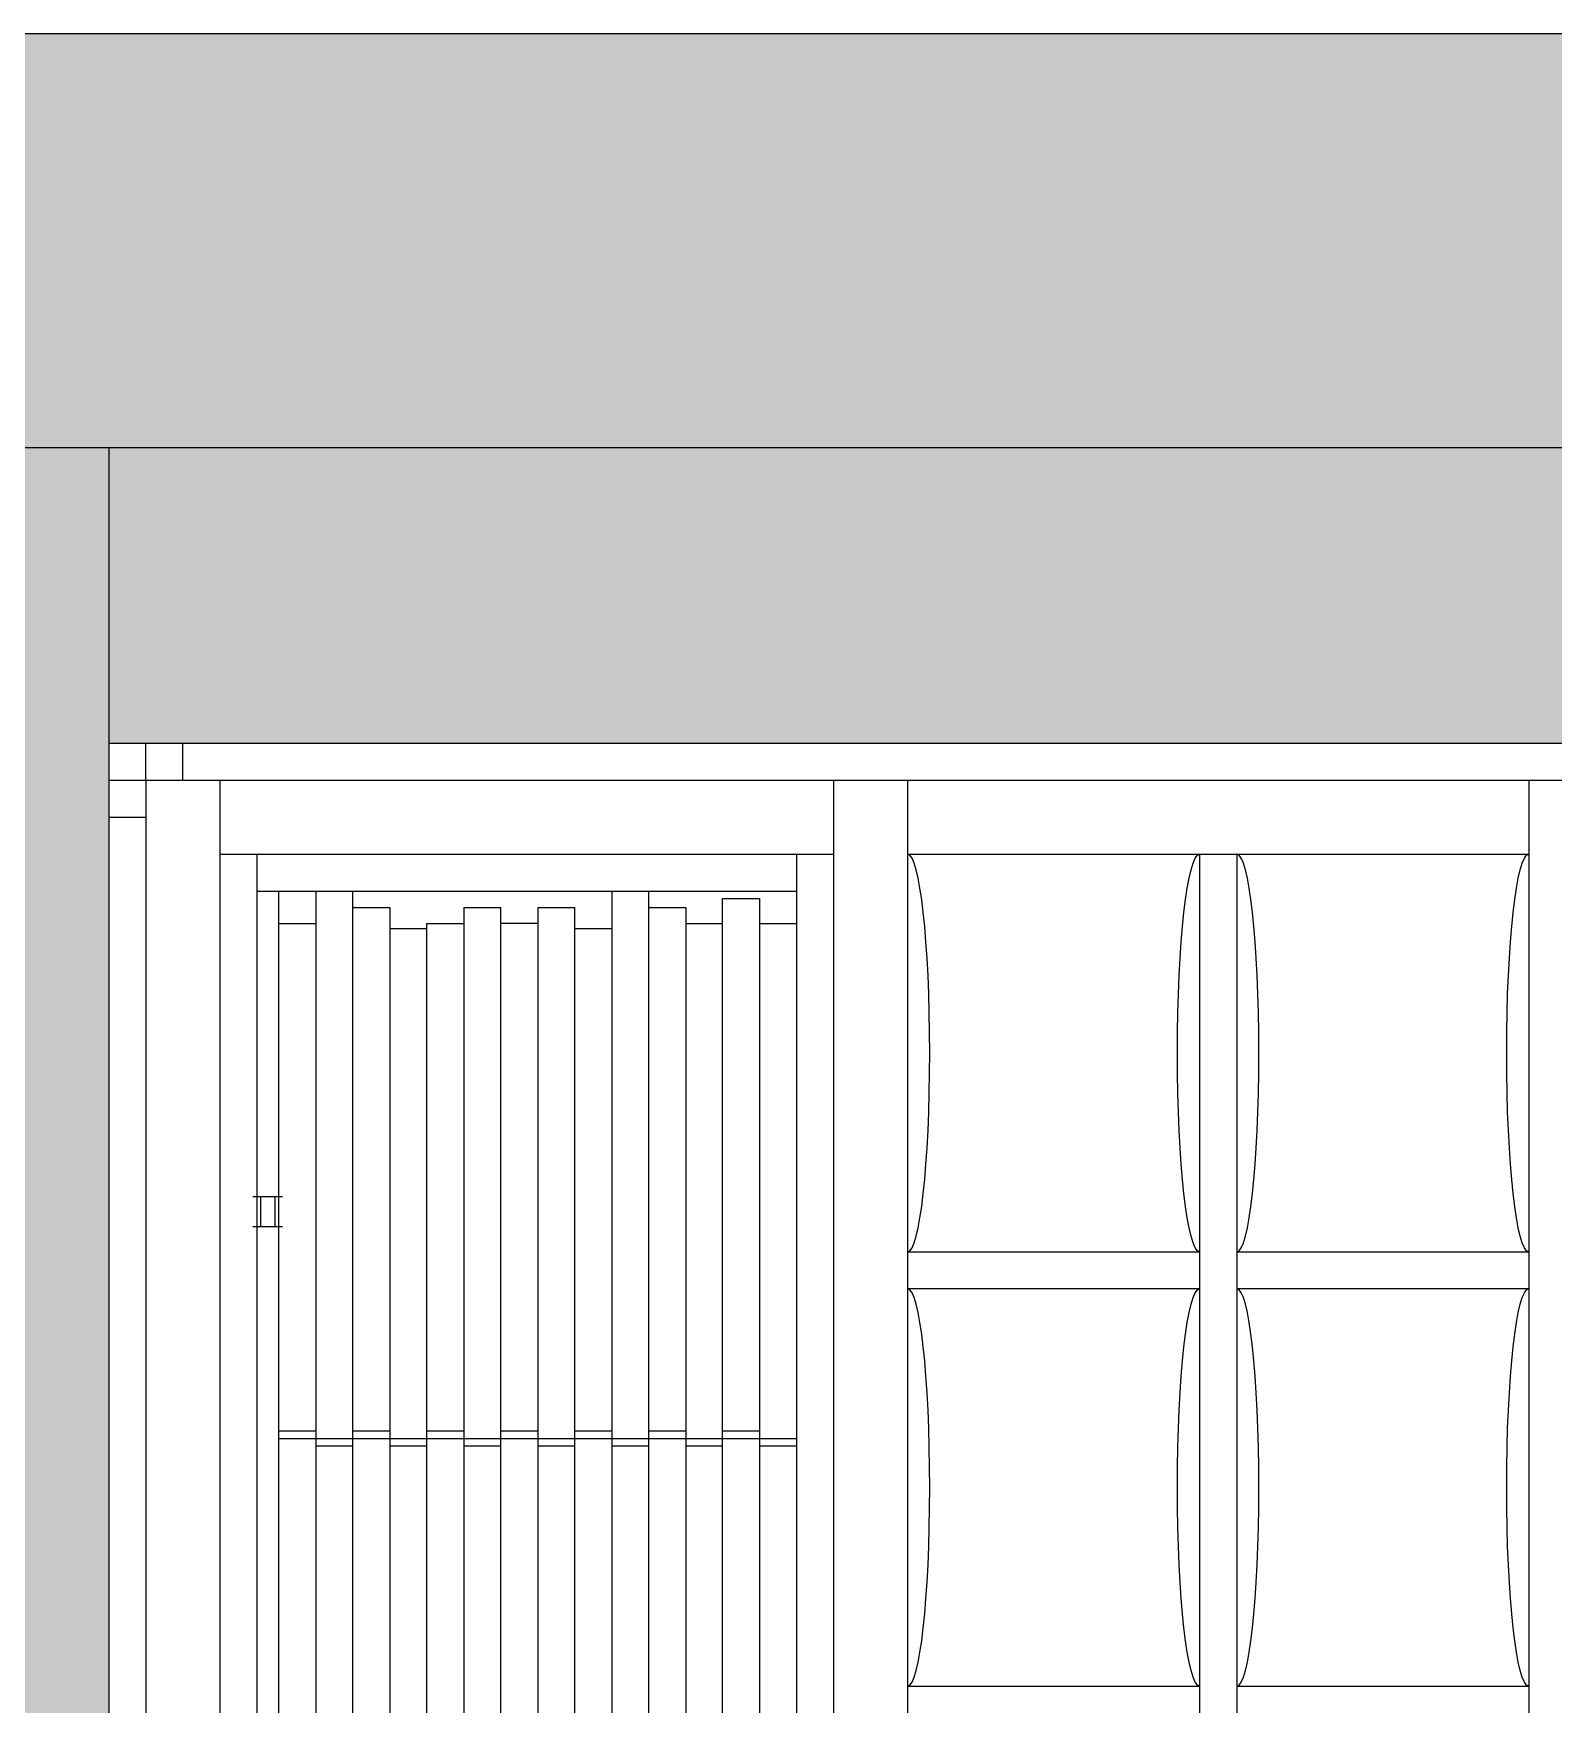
# Model space of a CAD drawing. Header units: millimetres. Extents: x 3409 to 3822, y 896 to 1108.
# Drawn here: x 3432.317 to 3434.373, y 1036.378 to 1038.638 of the extents above; entities that cross this region are included whole.
import ezdxf

# ---------------------------------------------------------------- set-up
doc = ezdxf.new("R2010")
doc.units = ezdxf.units.MM
for name, color, linetype in [('a-epipla', 8, 'Continuous'), ('a-toixoi', 5, 'Continuous'), ('toixoi_provolh', 150, 'Continuous')]:
    doc.layers.add(name, color=color, linetype=linetype)

msp = doc.modelspace()

# ---------------------------------------------------------------- hatches: boundary and pattern name
at = {"layer": 'a-epipla', "true_color": 0xc7c8ca}
h = msp.add_hatch(color=9, dxfattribs=at)
h.dxf.hatch_style = 1
h.paths.add_polyline_path([(3444.1192, 1038.0776), (3444.1192, 1038.6376), (3432.0192, 1038.6376), (3432.0192, 1038.0776)])
at = {"layer": 'toixoi_provolh', "true_color": 0xa7a8aa}
h = msp.add_hatch(color=253, dxfattribs=at)
h.dxf.hatch_style = 1
h.paths.add_polyline_path([(3432.4192, 1038.0776), (3432.4192, 1037.6776), (3435.4192, 1037.6776), (3435.4192, 1038.0776)])
h.paths.add_polyline_path([(3432.4192, 1038.0776), (3432.0192, 1038.0776), (3432.0192, 1035.0776), (3432.4192, 1035.0776)])
h.paths.add_polyline_path([(3438.8192, 1037.6776), (3438.8192, 1038.0776), (3435.8192, 1038.0776), (3435.8192, 1037.6776)])
h.paths.add_polyline_path([(3435.4192, 1035.0776), (3435.8192, 1035.0776), (3435.8192, 1038.0776), (3435.4192, 1038.0776)])
h.paths.add_polyline_path([(3439.2192, 1038.0776), (3439.2192, 1037.6776), (3442.2192, 1037.6776), (3442.2192, 1038.0776)])
h.paths.add_polyline_path([(3438.8192, 1035.0776), (3439.2192, 1035.0776), (3439.2192, 1038.0776), (3438.8192, 1038.0776)])
h.paths.add_polyline_path([(3442.2192, 1035.0776), (3442.6192, 1035.0776), (3442.6192, 1038.0776), (3442.2192, 1038.0776)])

# ---------------------------------------------------------------- linework, layer by layer
at = {"layer": 'a-epipla'}
for p, q in [((3432.4692, 1037.6276), (3432.4692, 1037.6776)), ((3432.5192, 1037.6276), (3432.5192, 1037.6776)), ((3432.4192, 1037.6276), (3432.4692, 1037.6276)), ((3432.4692, 1037.6276), (3435.3692, 1037.6276)), ((3432.4692, 1037.6276), (3432.4692, 1035.1276)), ((3432.5692, 1037.6276), (3432.5692, 1035.0776)), ((3433.3992, 1037.6276), (3433.3992, 1035.0776)), ((3433.4992, 1037.6276), (3433.4992, 1035.0776)), ((3434.3392, 1037.6276), (3434.3392, 1035.0776)), ((3432.4192, 1037.5776), (3432.4692, 1037.5776)), ((3432.5692, 1037.5276), (3433.3992, 1037.5276)), ((3432.6192, 1037.5276), (3432.6192, 1035.2276)), ((3433.3492, 1037.5276), (3433.3492, 1035.2276)), ((3433.4992, 1037.5276), (3434.3392, 1037.5276)), ((3433.8941, 1037.5276), (3433.8941, 1035.2276)), ((3433.9442, 1037.5276), (3433.9442, 1035.2276)), ((3432.6192, 1037.4776), (3433.3492, 1037.4776)), ((3432.6492, 1035.2776), (3432.6492, 1037.4776)), ((3432.6992, 1037.4776), (3432.6992, 1035.2776)), ((3432.7492, 1035.2776), (3432.7492, 1037.4776)), ((3433.0992, 1037.4776), (3433.0992, 1035.2776)), ((3433.1492, 1035.2776), (3433.1492, 1037.4776)), ((3433.2492, 1035.2876), (3433.2492, 1037.4676)), ((3433.2492, 1037.4676), (3433.2992, 1037.4676)), ((3433.2992, 1037.4676), (3433.2992, 1035.2776)), ((3432.7492, 1037.4556), (3432.7992, 1037.4556)), ((3432.7992, 1037.4556), (3432.7992, 1035.2996)), ((3432.8992, 1037.4556), (3432.8992, 1035.2996)), ((3432.8992, 1037.4556), (3432.9492, 1037.4556)), ((3432.9492, 1035.2996), (3432.9492, 1037.4556)), ((3432.9992, 1037.4556), (3432.9992, 1035.2996)), ((3432.9992, 1037.4556), (3433.0492, 1037.4556)), ((3433.0492, 1035.2996), (3433.0492, 1037.4556)), ((3433.1492, 1037.4556), (3433.1992, 1037.4556)), ((3433.1992, 1037.4556), (3433.1992, 1035.2996)), ((3432.6492, 1037.4339), (3432.6992, 1037.4339)), ((3432.7992, 1037.4271), (3432.8492, 1037.4271)), ((3432.8492, 1035.3213), (3432.8492, 1037.4339)), ((3432.8492, 1037.4339), (3432.8992, 1037.4339)), ((3432.9992, 1037.4339), (3432.9492, 1037.4339)), ((3433.0492, 1037.4271), (3433.0992, 1037.4271)), ((3433.1992, 1037.4339), (3433.2492, 1037.4339)), ((3433.2992, 1037.4339), (3433.3492, 1037.4339)), ((3432.6342, 1037.0641), (3432.6142, 1037.0641)), ((3432.6242, 1037.0641), (3432.6242, 1037.0241)), ((3432.6542, 1037.0641), (3432.6342, 1037.0641)), ((3432.6442, 1037.0241), (3432.6442, 1037.0641)), ((3432.6142, 1037.0241), (3432.6542, 1037.0241)), ((3433.4992, 1036.9901), (3433.8942, 1036.9901)), ((3433.9442, 1036.9901), (3434.3392, 1036.9901)), ((3433.4992, 1036.9401), (3433.8942, 1036.9401)), ((3433.9442, 1036.9401), (3434.3392, 1036.9401)), ((3432.6492, 1036.7476), (3432.6992, 1036.7476)), ((3432.7492, 1036.7476), (3432.7992, 1036.7476)), ((3432.8492, 1036.7476), (3432.8992, 1036.7476)), ((3432.9492, 1036.7476), (3432.9992, 1036.7476)), ((3433.0492, 1036.7476), (3433.0992, 1036.7476)), ((3433.1492, 1036.7476), (3433.1992, 1036.7476)), ((3433.2492, 1036.7476), (3433.2992, 1036.7476)), ((3432.6492, 1036.7376), (3433.3492, 1036.7376)), ((3432.6992, 1036.7276), (3432.7492, 1036.7276)), ((3432.7992, 1036.7276), (3432.8492, 1036.7276)), ((3432.8992, 1036.7276), (3432.9492, 1036.7276)), ((3432.9992, 1036.7276), (3433.0492, 1036.7276)), ((3433.0992, 1036.7276), (3433.1492, 1036.7276)), ((3433.1992, 1036.7276), (3433.2492, 1036.7276)), ((3433.2992, 1036.7276), (3433.3492, 1036.7276)), ((3433.4992, 1036.4026), (3433.8942, 1036.4026)), ((3433.9442, 1036.4026), (3434.3392, 1036.4026))]:
    msp.add_line(p, q, dxfattribs=at)
for centre in [(3433.4992, 1037.2588), (3433.9443, 1037.2588), (3433.4992, 1036.6713), (3433.9443, 1036.6713)]:
    msp.add_ellipse(centre, major_axis=(0, 0.2688), ratio=0.111628, start_param=3.141593, end_param=6.283185, dxfattribs=at)
at = {"layer": 'a-epipla', "extrusion": (0, 0, -1)}
for centre in [(3433.8941, 1037.2588), (3434.3392, 1037.2588), (3433.8941, 1036.6713), (3434.3392, 1036.6713)]:
    msp.add_ellipse(centre, major_axis=(0, 0.2688), ratio=0.111628, start_param=3.141593, end_param=6.283185, dxfattribs=at)
at = {"layer": 'a-toixoi'}
for p, q in [((3432.0192, 1038.6376), (3444.1192, 1038.6376)), ((3432.0192, 1038.0776), (3444.1192, 1038.0776))]:
    msp.add_line(p, q, dxfattribs=at)
at = {"layer": 'toixoi_provolh'}
for p, q in [((3432.4192, 1038.0776), (3432.4192, 1035.0776)), ((3432.4192, 1037.6776), (3435.4192, 1037.6776))]:
    msp.add_line(p, q, dxfattribs=at)

doc.saveas('drawing.dxf')
